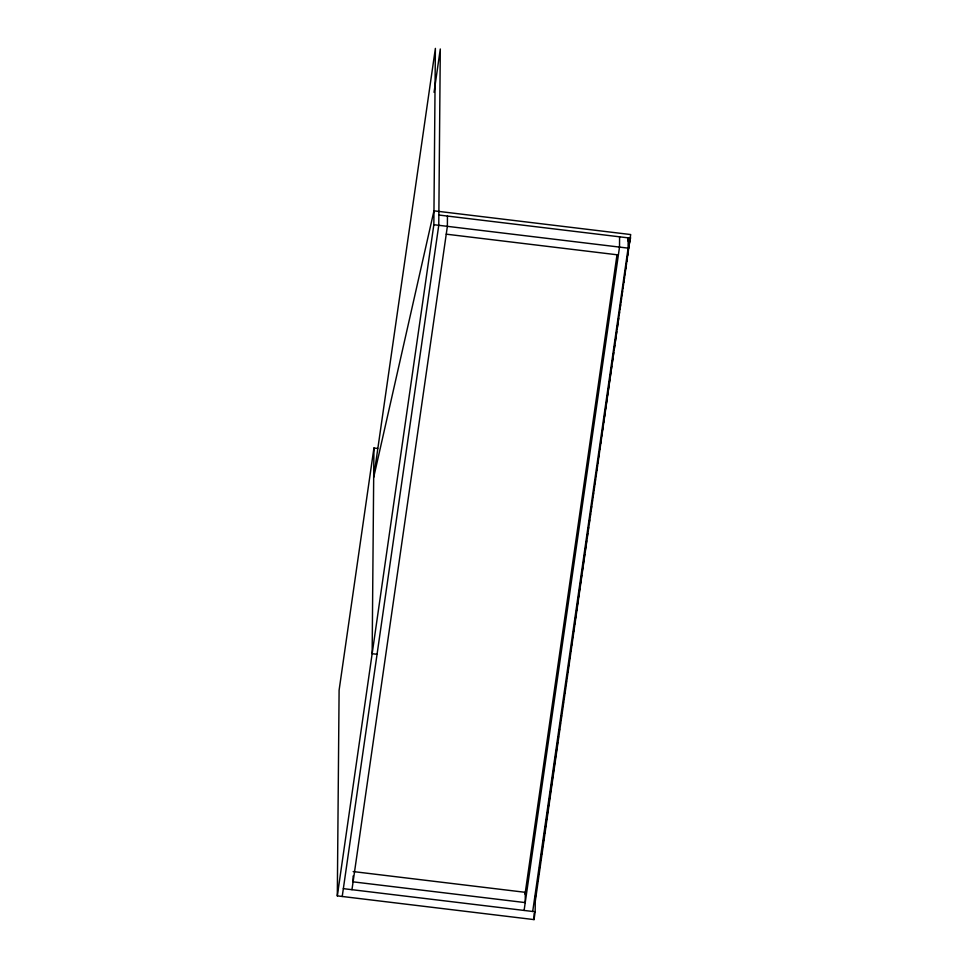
<?xml version="1.0" encoding="UTF-8"?>
<svg xmlns="http://www.w3.org/2000/svg" width="968" height="968" viewBox="0 0 968 968"><rect width="100%" height="100%" fill="white"/><g stroke="black" fill="none" stroke-linecap="round" stroke-linejoin="round"><path stroke-width="1.45" d="M535.292 896.695L535.159 911.771L534.034 919.6L337.312 895.884L339.102 690.196L373.938 448.015L377.629 448.462M353.139 875.98L353.09 881.848L525.225 902.6L525.309 892.327L353.175 871.563M373.938 448.015L372.148 653.702L377.06 654.295M337.312 895.884L433.846 224.709L435.382 48.4L373.684 477.381L433.966 210.83L630.688 234.546L535.256 901.486M447.458 216.058L447.373 226.343L351.965 889.677M534.034 919.6L534.094 913.562M619.593 236.821L619.508 247.106L524.099 910.44M532.702 911.469L628.111 248.135L628.196 237.85L627.772 240.838M630.446 237.136L628.619 248.183M434.063 92.335L440.295 48.993L438.758 225.302L342.224 896.477M525.043 894.178L617.015 254.741M535.28 897.88L536.357 890.415M536.792 887.426L537.216 884.437M537.651 881.449L538.293 876.972M538.716 873.983L539.152 870.994M539.575 868.006L540.229 863.529M540.652 860.54L541.088 857.551M541.511 854.562L542.165 850.073M542.588 847.085L543.024 844.108M543.447 841.119L544.089 836.63M544.524 833.642L544.948 830.653M545.383 827.664L546.025 823.187M546.46 820.198L546.884 817.21M547.319 814.221L547.961 809.744M548.396 806.755L549.897 796.289M550.32 793.3L551.833 782.846M552.256 779.857L553.769 769.403M554.192 766.414L555.692 755.96M556.128 752.971L557.629 742.504M558.064 739.528L558.488 736.539M558.923 733.55L559.564 729.061M560 726.073L560.424 723.084M560.859 720.095L561.5 715.618M561.924 712.63L562.36 709.641M562.783 706.652L563.436 702.175M563.86 699.186L564.296 696.198M564.719 693.209L565.372 688.732M565.796 685.743L566.437 681.254M566.873 678.265L567.296 675.277M567.732 672.288L568.373 667.811M568.615 666.153L569.232 661.834M569.668 658.845L570.309 654.368M570.733 651.379L571.168 648.391M571.604 645.402L572.245 640.913M572.669 637.936L573.104 634.947M573.528 631.959L574.181 627.47M574.605 624.481L575.04 621.492M575.464 618.504L576.105 614.027M576.541 611.038L576.964 608.049M577.4 605.061L577.836 602.072M578.477 597.595L578.9 594.606M579.336 591.617L579.759 588.629M580.413 584.152L580.836 581.163M581.272 578.174L581.695 575.186M582.337 570.696L582.772 567.708M583.208 564.719L583.849 560.242M584.273 557.253L584.708 554.265M585.132 551.276L585.785 546.799M586.209 543.81L586.644 540.822M587.068 537.833L587.709 533.356M588.145 530.367L588.568 527.379M589.004 524.39L589.645 519.901M590.081 516.912L590.504 513.923M590.94 510.947L591.581 506.458M592.017 503.469L592.44 500.48M592.876 497.491L593.517 493.014M593.941 490.026L594.376 487.037M594.8 484.048L595.453 479.571M595.877 476.583L596.312 473.594M596.736 470.605L597.389 466.116M597.813 463.127L598.248 460.139M598.672 457.162L599.107 454.173M599.749 449.684L600.172 446.696M600.608 443.707L601.249 439.23M601.685 436.241L602.108 433.253M602.544 430.264L603.185 425.787M603.621 422.798L604.044 419.809M604.48 416.821L605.121 412.332M605.544 409.343L605.98 406.366M606.404 403.378L607.057 398.889M607.481 395.9L607.916 392.911M608.34 389.923L608.993 385.445M609.416 382.457L609.852 379.468M610.276 376.479L610.917 372.002M611.352 369.014L611.776 366.025M612.212 363.036L612.853 358.547M613.288 355.571L613.712 352.582M614.148 349.593L614.789 345.104M615.224 342.115L616.725 331.661M617.148 328.672L618.661 318.218M619.084 315.229L619.52 312.24M619.943 309.252L620.597 304.775M621.02 301.786L621.456 298.797M621.88 295.809L622.521 291.32M622.956 288.331L623.38 285.342M623.815 282.353L624.457 277.877M624.892 274.888L625.316 271.899M625.751 268.91L626.393 264.433M626.828 261.445L627.252 258.456M627.688 255.467L628.329 250.99M628.752 248.002L629.188 245.013M629.611 242.024L630.265 237.535M438.855 215.029L630.664 238.152M433.846 224.709L628.111 248.135M446.236 234.171L618.383 254.935M343.35 888.648L535.159 911.771"/></g></svg>
